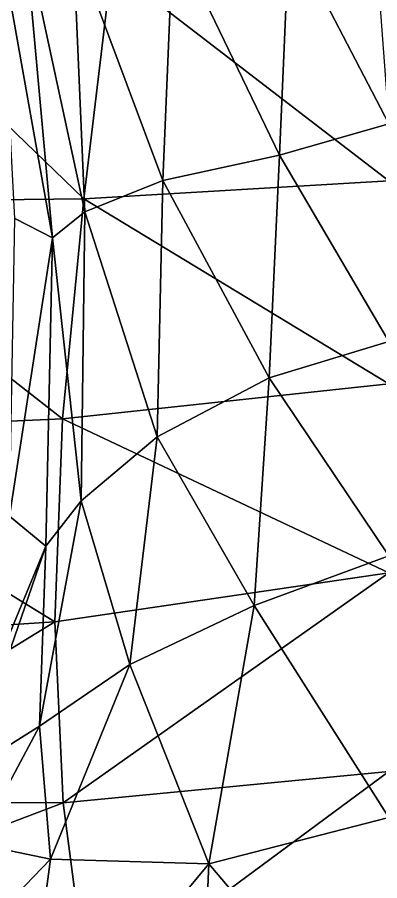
# Model space of a CAD drawing. Extents: x -1.07 to 1.07, y -3.15 to 5.89.
# Drawn here: x -0.369 to -0.009, y 1.342 to 2.2 of the extents above; entities that cross this region are included whole.
import ezdxf

# ---------------------------------------------------------------- set-up
doc = ezdxf.new("R2010")
doc.units = 0
doc.layers.add('TRICERTP$LWO', color=1, linetype='CONTINUOUS')

msp = doc.modelspace()

# ---------------------------------------------------------------- linework, layer by layer
at = {"layer": 'TRICERTP$LWO'}
for points in [[(-0.0286, 2.48015, 1.25791), (0, 2.09433, 1.21618), (-0.09885, 2.28514, 1.24706)], [(-0.36138, 2.2839, 1.36674), (-0.33399, 1.9813, 1.36258), (-0.38554, 2.27217, 1.31974)], [(-0.31331, 2.27668, 1.33562), (-0.3017, 2.00715, 1.34275), (-0.36138, 2.2839, 1.36674)], [(-0.3017, 2.00715, 1.34275), (-0.33399, 1.9813, 1.36258), (-0.36138, 2.2839, 1.36674)], [(-0.09885, 2.28514, 1.24706), (-0.10847, 2.06341, 1.23676), (-0.21416, 2.28285, 1.28411)], [(0, 2.09433, 1.21618), (-0.10847, 2.06341, 1.23676), (-0.09885, 2.28514, 1.24706)], [(-0.21416, 2.28285, 1.28411), (-0.22441, 2.03823, 1.28699), (-0.31331, 2.27668, 1.33562)], [(-0.22441, 2.03823, 1.28699), (-0.3017, 2.00715, 1.34275), (-0.31331, 2.27668, 1.33562)], [(-0.10847, 2.06341, 1.23676), (-0.22441, 2.03823, 1.28699), (-0.21416, 2.28285, 1.28411)], [(-0.33399, 1.9813, 1.36258), (-0.37123, 2.00031, 1.31457), (-0.38554, 2.27217, 1.31974)], [(-0.59958, 2.01651, 2.81067), (-0.30294, 2.01984, 3.04767), (-0.54364, 2.25262, 2.73867)], [(-0.27533, 2.24979, 2.95836), (-0.54364, 2.25262, 2.73867), (-0.30294, 2.01984, 3.04767)], [(-0.30294, 2.01984, 3.04767), (0, 2.03786, 3.19118), (-0.27533, 2.24979, 2.95836)], [(-0.27533, 2.24979, 2.95836), (0, 2.03786, 3.19118), (0, 2.25528, 3.08438)], [(0, 2.09433, 1.21618), (0, 1.87812, 1.2031), (-0.10847, 2.06341, 1.23676)], [(-0.10847, 2.06341, 1.23676), (-0.11855, 1.84188, 1.2431), (-0.22441, 2.03823, 1.28699)], [(0, 1.87812, 1.2031), (-0.11855, 1.84188, 1.2431), (-0.10847, 2.06341, 1.23676)], [(0, 2.03786, 3.19118), (-0.30294, 2.01984, 3.04767), (0, 1.83609, 3.2717)], [(-0.22441, 2.03823, 1.28699), (-0.22985, 1.78338, 1.31911), (-0.3017, 2.00715, 1.34275)], [(-0.11855, 1.84188, 1.2431), (-0.22985, 1.78338, 1.31911), (-0.22441, 2.03823, 1.28699)], [(-0.30294, 2.01984, 3.04767), (-0.59958, 2.01651, 2.81067), (-0.32382, 1.80111, 3.10793)], [(-0.32382, 1.80111, 3.10793), (0, 1.83609, 3.2717), (-0.30294, 2.01984, 3.04767)], [(-0.63674, 1.78738, 2.84103), (-0.32382, 1.80111, 3.10793), (-0.59958, 2.01651, 2.81067)], [(-0.37123, 2.00031, 1.31457), (-0.33399, 1.9813, 1.36258), (-0.37664, 1.70441, 1.42906)], [(-0.3017, 2.00715, 1.34275), (-0.30547, 1.71963, 1.4064), (-0.33399, 1.9813, 1.36258)], [(-0.22985, 1.78338, 1.31911), (-0.30547, 1.71963, 1.4064), (-0.3017, 2.00715, 1.34275)], [(-0.34054, 1.67478, 1.47062), (-0.37664, 1.70441, 1.42906), (-0.33399, 1.9813, 1.36258)], [(-0.30547, 1.71963, 1.4064), (-0.34054, 1.67478, 1.47062), (-0.33399, 1.9813, 1.36258)], [(0, 1.87812, 1.2031), (0, 1.66505, 1.19119), (-0.11855, 1.84188, 1.2431)], [(-0.11855, 1.84188, 1.2431), (-0.13356, 1.61569, 1.25372), (-0.22985, 1.78338, 1.31911)], [(-0.13356, 1.61569, 1.25372), (-0.11855, 1.84188, 1.2431), (0, 1.66505, 1.19119)], [(0, 1.83609, 3.2717), (-0.32382, 1.80111, 3.10793), (0, 1.64806, 3.32426)], [(-0.32382, 1.80111, 3.10793), (-0.63674, 1.78738, 2.84103), (-0.33167, 1.59951, 3.13922)], [(-0.33167, 1.59951, 3.13922), (0, 1.64806, 3.32426), (-0.32382, 1.80111, 3.10793)], [(-0.64099, 1.57962, 2.82359), (-0.33167, 1.59951, 3.13922), (-0.63674, 1.78738, 2.84103)], [(-0.22985, 1.78338, 1.31911), (-0.25723, 1.55688, 1.36456), (-0.30547, 1.71963, 1.4064)], [(-0.13356, 1.61569, 1.25372), (-0.25723, 1.55688, 1.36456), (-0.22985, 1.78338, 1.31911)], [(-0.30547, 1.71963, 1.4064), (-0.34679, 1.49576, 1.49627), (-0.34054, 1.67478, 1.47062)], [(-0.25723, 1.55688, 1.36456), (-0.34679, 1.49576, 1.49627), (-0.30547, 1.71963, 1.4064)], [(-0.37664, 1.70441, 1.42906), (-0.34054, 1.67478, 1.47062), (-0.40961, 1.47434, 1.56483)], [(-0.43839, 1.43803, 1.59931), (-0.40961, 1.47434, 1.56483), (-0.34054, 1.67478, 1.47062)], [(-0.34679, 1.49576, 1.49627), (-0.43839, 1.43803, 1.59931), (-0.34054, 1.67478, 1.47062)], [(0, 1.66505, 1.19119), (0, 1.40498, 1.15774), (-0.13356, 1.61569, 1.25372)], [(-0.33167, 1.59951, 3.13922), (-0.32326, 1.41935, 3.17856), (0, 1.64806, 3.32426)], [(0, 1.45054, 3.35538), (0, 1.64806, 3.32426), (-0.32326, 1.41935, 3.17856)], [(-0.13356, 1.61569, 1.25372), (-0.17858, 1.35896, 1.25352), (-0.25723, 1.55688, 1.36456)], [(-0.17858, 1.35896, 1.25352), (-0.13356, 1.61569, 1.25372), (0, 1.40498, 1.15774)], [(-0.64099, 1.57962, 2.82359), (-0.62204, 1.42127, 2.83869), (-0.33167, 1.59951, 3.13922)], [(-0.32326, 1.41935, 3.17856), (-0.33167, 1.59951, 3.13922), (-0.62204, 1.42127, 2.83869)], [(-0.25723, 1.55688, 1.36456), (-0.33574, 1.36338, 1.42004), (-0.34679, 1.49576, 1.49627)], [(-0.17858, 1.35896, 1.25352), (-0.33574, 1.36338, 1.42004), (-0.25723, 1.55688, 1.36456)], [(-0.34679, 1.49576, 1.49627), (-0.4094, 1.37873, 1.56002), (-0.43839, 1.43803, 1.59931)], [(-0.33574, 1.36338, 1.42004), (-0.4094, 1.37873, 1.56002), (-0.34679, 1.49576, 1.49627)], [(-0.32326, 1.41935, 3.17856), (-0.2984, 1.22973, 3.21637), (0, 1.45054, 3.35538)], [(0, 1.25218, 3.36579), (0, 1.45054, 3.35538), (-0.2984, 1.22973, 3.21637)], [(-0.62204, 1.42127, 2.83869), (-0.77616, 1.24738, 2.78311), (-0.32326, 1.41935, 3.17856)], [(-0.2984, 1.22973, 3.21637), (-0.32326, 1.41935, 3.17856), (-0.77616, 1.24738, 2.78311)], [(0, 1.40498, 1.15774), (0, 1.14786, 1.10163), (-0.17858, 1.35896, 1.25352)], [(-0.4094, 1.37873, 1.56002), (-0.33574, 1.36338, 1.42004), (-0.47878, 1.21487, 1.5448)], [(-0.36656, 1.13197, 1.32848), (-0.47878, 1.21487, 1.5448), (-0.33574, 1.36338, 1.42004)], [(-0.33574, 1.36338, 1.42004), (-0.17858, 1.35896, 1.25352), (-0.36656, 1.13197, 1.32848)], [(-0.18863, 1.12772, 1.17132), (-0.36656, 1.13197, 1.32848), (-0.17858, 1.35896, 1.25352)], [(-0.18863, 1.12772, 1.17132), (-0.17858, 1.35896, 1.25352), (0, 1.14786, 1.10163)]]:
    msp.add_3dface(points, dxfattribs=at)

doc.saveas('drawing.dxf')
